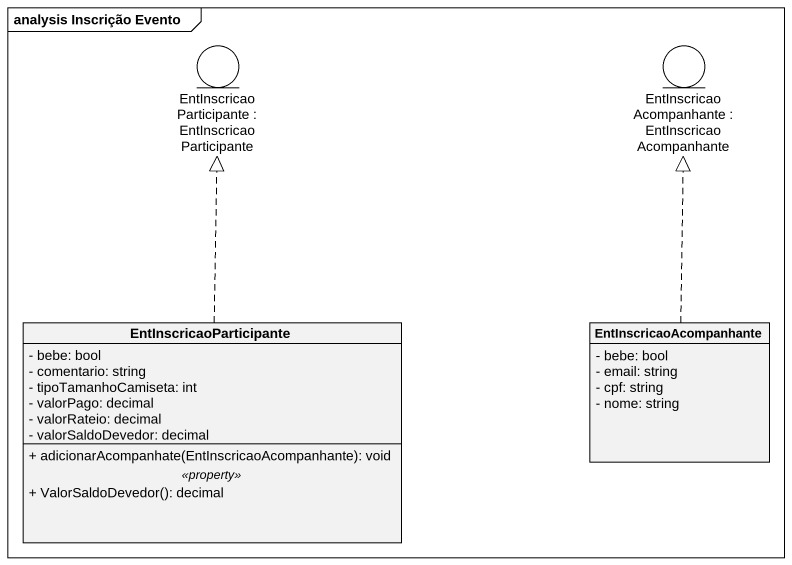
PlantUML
@startuml
mainframe analysis Inscrição Evento
allowmixing
hide circle
hide empty members
skinparam classAttributeIconSize 0
entity "EntInscricaoParticipante : EntInscricaoParticipante" as EntInscricaoParticipante
entity "EntInscricaoAcompanhante : EntInscricaoAcompanhante" as EntInscricaoAcompanhante
class "EntInscricaoParticipante" as EntInscricaoParticipante_2 {
  - bebe: bool
  - comentario: string
  - tipoTamanhoCamiseta: int
  - valorPago: decimal
  - valorRateio: decimal
  - valorSaldoDevedor: decimal
  --
  + adicionarAcompanhate(EntInscricaoAcompanhante): void
  .. <<property>> ..
  + ValorSaldoDevedor(): decimal
}
class "EntInscricaoAcompanhante" as EntInscricaoAcompanhante_2 {
  - bebe: bool
  - email: string
  - cpf: string
  - nome: string
}
EntInscricaoParticipante_2 .up.|> EntInscricaoParticipante
EntInscricaoAcompanhante_2 .up.|> EntInscricaoAcompanhante
@enduml
